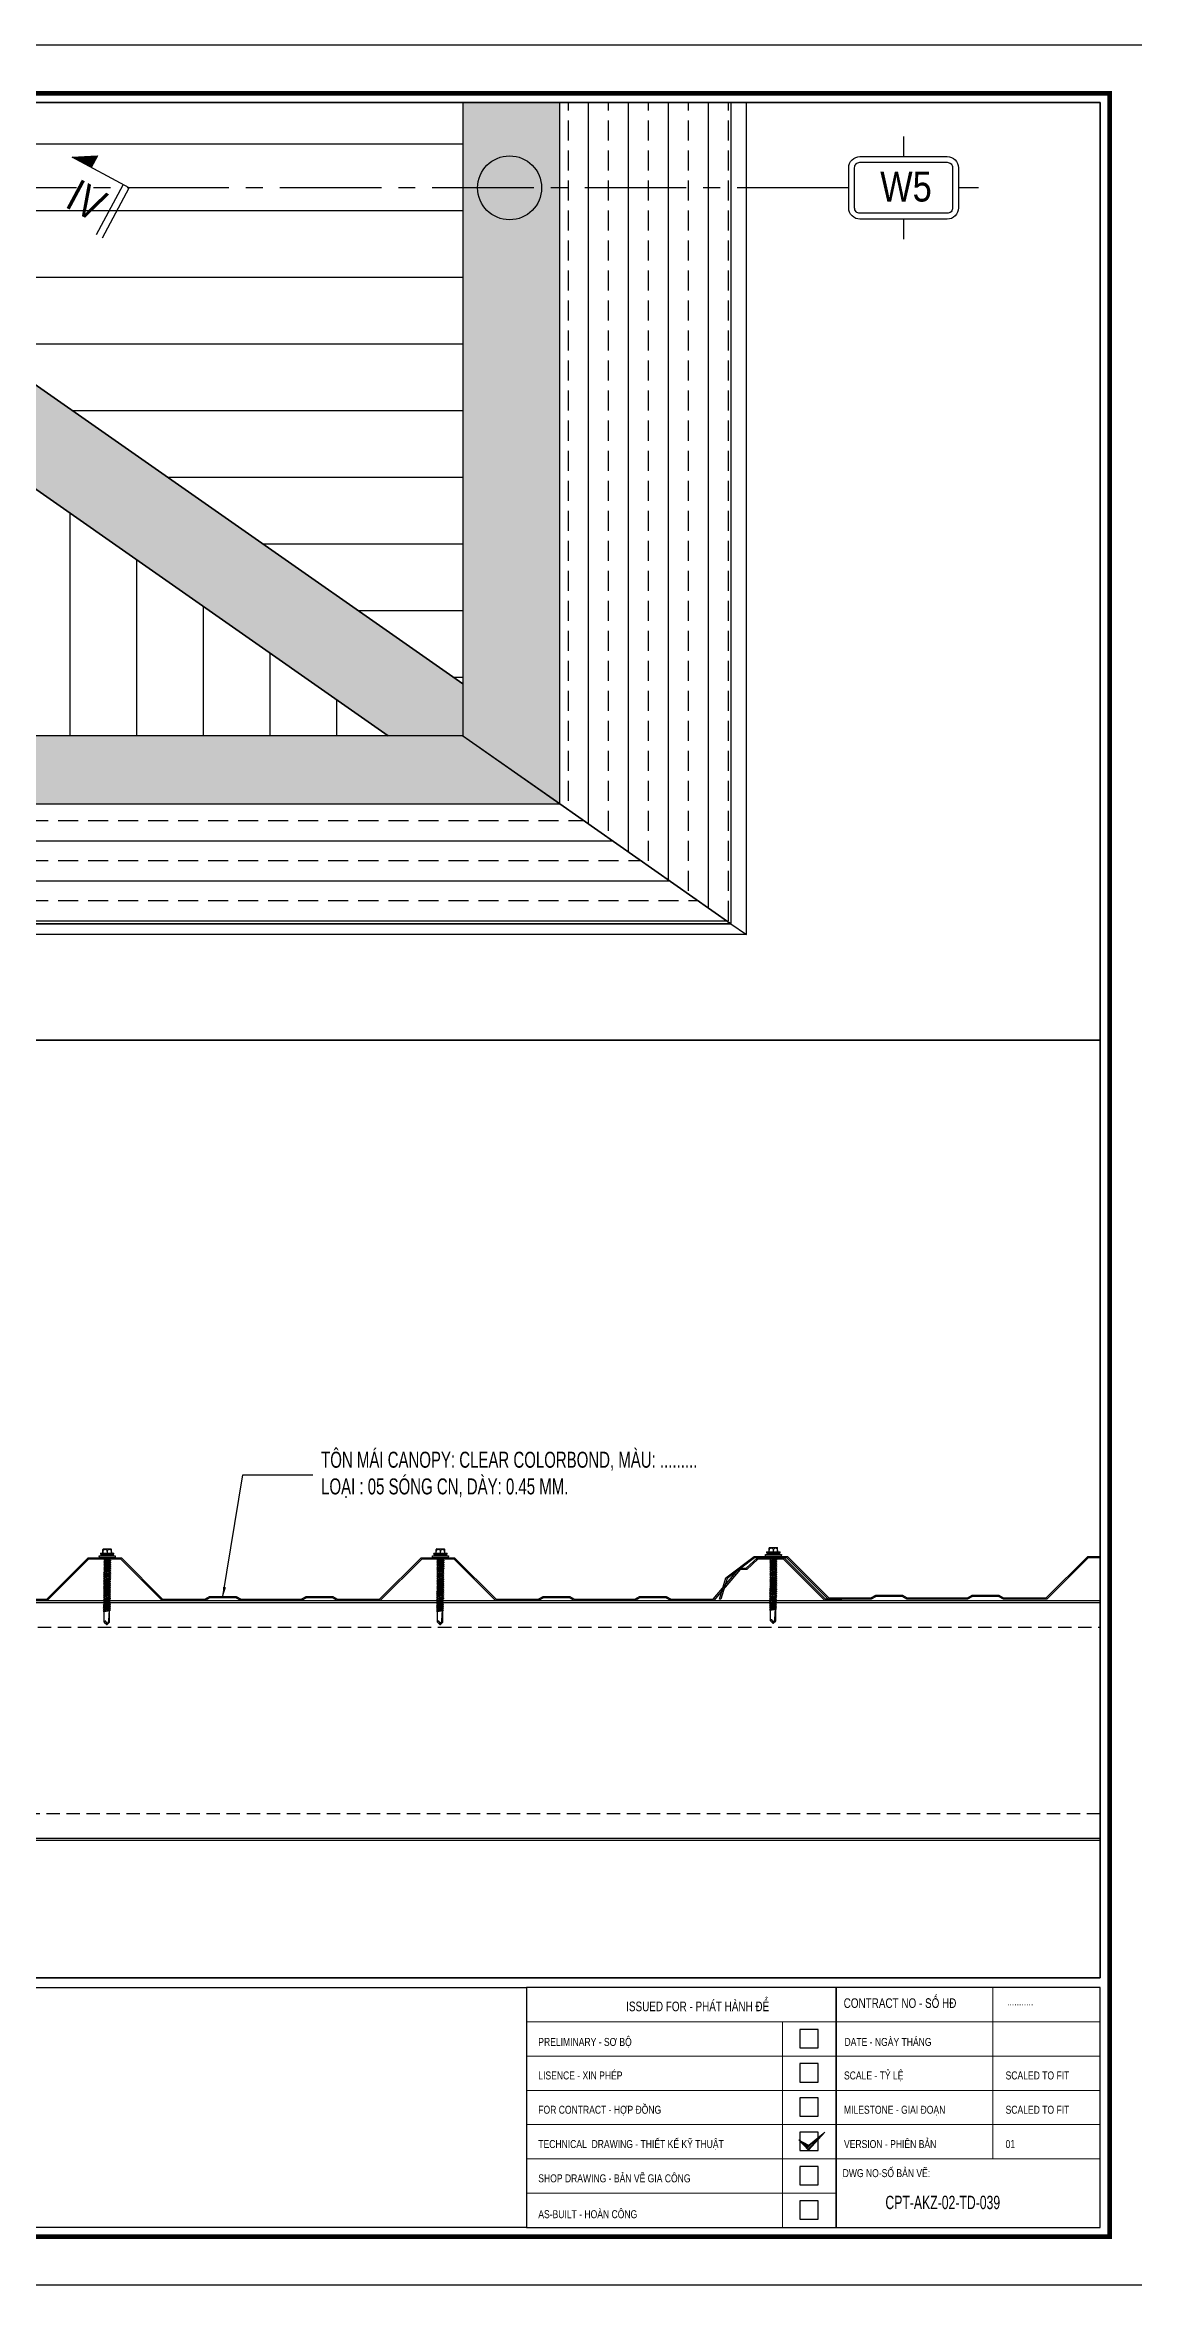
# Model space of a CAD drawing. Header units: inches. Extents: x 315041 to 662841, y -45540 to -35018.
# Drawn here: x 334745.3 to 334949.3, y -37638.9 to -37218.9 of the extents above; entities that cross this region are included whole.
import ezdxf
from ezdxf.enums import TextEntityAlignment as Align

# ---------------------------------------------------------------- set-up
doc = ezdxf.new("R2010")
doc.units = ezdxf.units.IN
doc.header["$MEASUREMENT"] = 0
doc.linetypes.add('CENTER2', pattern=[28.575, 19.05, -3.175, 3.175, -3.175])
doc.linetypes.add('HIDDEN', pattern=[0.375, 0.25, -0.125])
for name, color, linetype in [('1', 1, 'Continuous'), ('2', 2, 'Continuous'), ('3', 3, 'Continuous'), ('7', 7, 'Continuous'), ('8', 8, 'Continuous'), ('BAO KHUNG', 31, 'Continuous'), ('Fast RSQ_A2 Frame$0$Khung ten', 4, 'Continuous'), ('flashing', 6, 'Continuous'), ('ROOFING', 4, 'Continuous'), ('STRUCTURE', 1, 'Continuous')]:
    doc.layers.add(name, color=color, linetype=linetype)
doc.layers.add('Cover text', color=7, linetype='Continuous', true_color=0x52370f)
for name, color, linetype, lineweight in [('DETAIL$0$S-Dim', 8, 'Continuous', 20), ('DETAIL$0$S-Hatch', 8, 'Continuous', 13), ('S-Hatch', 8, 'Continuous', 9)]:
    doc.layers.add(name, color=color, linetype=linetype, lineweight=lineweight)
doc.styles.add('hx2', font='VHARIALN.TTF')
doc.styles.add('ST1H', font='vnshxh.shx', dxfattribs={"width": 0.7})
doc.styles.get("Standard").update_dxf_attribs({"font": 'VHARIALN.TTF'})
doc.styles.add('style2', font='VHAVANI.TTF')
doc.styles.add('TIEU DE', font='VHARIALN.TTF', dxfattribs={"width": 0.8})
doc.dimstyles.new('3', dxfattribs={"dimtxt": 3.5, "dimasz": 1.8, "dimexe": 1, "dimexo": 0, "dimgap": 1, "dimtad": 1, "dimdec": 0, "dimlfac": 3, "dimzin": 0, "dimdsep": 46, "dimtxsty": 'ST1H', "dimblk": 'OBLIQUE', "dimcen": 1, "dimdle": 1, "dimclrd": 8, "dimclre": 8, "dimclrt": 3, "dimadec": 0, "dimazin": 0, "dimtfac": 1, "dimtdec": 0, "dimtix": 1, "dimtofl": 0, "dimtmove": 1, "dimatfit": 3, "dimfxl": 0.18, "dimtolj": 1, "dimtzin": 0, "dimlwd": -1, "dimlwe": -1, "dimarcsym": 1})

# ---------------------------------------------------------------- blocks, each defined once
blk = doc.blocks.new('DETAIL$0$MARK')
at = {"layer": 'DETAIL$0$S-Hatch', "linetype": 'Continuous'}
h = blk.add_hatch(dxfattribs=at)
h.set_pattern_fill('ANSI31', color=256, scale=50, style=0)
h.paths.add_polyline_path([(1667850, -1156933), (1667909, -1156997), (1668012, -1156885), (1667913, -1156967)])
at = {"layer": 'DETAIL$0$S-Dim', "linetype": 'Continuous'}
blk.add_lwpolyline([(1667850, -1156933), (1667909, -1156997), (1668012, -1156885), (1667913, -1156967), (1667850, -1156933)], dxfattribs=at)
blk = doc.blocks.new('A$C75D82031')
at = {"layer": '2', "color": 157, "linetype": 'Continuous'}
blk.add_lwpolyline([(0, 420), (594, 420), (594, 0), (0, 0)], close=True, dxfattribs=at)
at = {"layer": '7', "color": 147, "linetype": 'Continuous'}
blk.add_lwpolyline([(12.33, 57.61), (581.67, 57.61), (581.67, 409.19), (12.33, 409.19)], close=True, dxfattribs=at)
at = {"layer": 'BAO KHUNG', "color": 167, "linetype": 'Continuous', "const_width": 0.871}
blk.add_lwpolyline([(10.59, 9.07), (583.41, 9.07), (583.41, 410.93), (10.59, 410.93)], close=True, dxfattribs=at)
at = {"layer": 'BAO KHUNG', "color": 7}
for points in [[(211.89, 55.81), (474.14, 55.81), (474.14, 10.81), (211.89, 10.81)], [(474.14, 10.81), (532.16, 10.81), (532.16, 55.81), (474.14, 55.81)], [(532.16, 10.81), (581.67, 10.81), (581.67, 55.81), (532.16, 55.81)]]:
    blk.add_lwpolyline(points, close=True, dxfattribs=at)
at = {"layer": 'Fast RSQ_A2 Frame$0$Khung ten', "color": 7, "ltscale": 1000}
for points in [[(525.34, 44.51), (528.78, 44.51), (528.78, 47.96), (525.34, 47.96)], [(525.34, 38.09), (528.78, 38.09), (528.78, 41.53), (525.34, 41.53)], [(525.34, 31.66), (528.78, 31.66), (528.78, 35.1), (525.34, 35.1)], [(525.34, 25.23), (528.78, 25.23), (528.78, 28.67), (525.34, 28.67)], [(525.34, 18.8), (528.78, 18.8), (528.78, 22.24), (525.34, 22.24)], [(525.34, 12.37), (528.78, 12.37), (528.78, 15.81), (525.34, 15.81)]]:
    blk.add_lwpolyline(points, close=True, dxfattribs=at)
at = {"layer": 'S-Hatch'}
for p, q in [((561.54, 55.81), (561.54, 23.67)), ((474.14, 49.38), (532.16, 49.38)), ((522.13, 10.81), (522.13, 49.38)), ((532.16, 49.38), (581.67, 49.38)), ((474.14, 42.95), (532.16, 42.95)), ((532.16, 42.95), (581.67, 42.95)), ((474.14, 36.52), (532.16, 36.52)), ((532.16, 36.52), (581.67, 36.52)), ((474.14, 30.1), (532.16, 30.1)), ((532.16, 30.1), (581.67, 30.1)), ((474.14, 23.67), (532.16, 23.67)), ((532.16, 23.67), (581.67, 23.67)), ((474.14, 17.24), (532.16, 17.24))]:
    blk.add_line(p, q, dxfattribs=at)
at = {"layer": 'DETAIL$0$S-Dim', "linetype": 'Continuous', "xscale": 0.02999999996973202, "yscale": 0.02999999996973202, "zscale": 0.02999999996973202}
blk.add_blockref('DETAIL$0$MARK', (-49510.32, 34735.23), dxfattribs=at)
at = {"layer": 'BAO KHUNG', "color": 7, "linetype": 'Continuous', "width": 0.9}
blk.add_text('ISSUED FOR - PHÁT HÀNH ĐỂ ', height=1.8, dxfattribs=at).set_placement((506.46, 51.36), align=Align.CENTER)
blk.add_text('CONTRACT NO - Sè H§', height=1.8, dxfattribs=at).set_placement((533.57, 51.98))
at = {"layer": 'BAO KHUNG', "color": 109, "linetype": 'Continuous', "style": 'style2', "width": 0.8}
blk.add_text('...........', height=1.5, dxfattribs=at).set_placement((564.21, 52.44))
at = {"layer": 'Cover text', "linetype": 'Continuous', "style": 'style2', "width": 0.8}
for s, p in [('PRELIMINARY - S¥ Bé', (476.33, 44.85)), ('date - NGµY TH¸NG', (533.72, 44.85)), ('LISENCE - XIN PHÐP', (476.33, 38.57)), ('scale - tû lÖ', (533.63, 38.57)), ('scaled to fit', (563.92, 38.57)), ('FOR CONTRACT - HîP §åNG', (476.33, 32.14)), ('MILESTONE - GIAI §O¹N', (533.63, 32.14)), ('scaled to fit', (563.92, 32.14)), ('TECHNICAL  DRAWING - THIÕT KÕ Kü THUËT', (476.33, 25.71)), ('VERSION - PHI£N B¶N', (533.63, 25.71)), ('01', (563.92, 25.71)), ('SHOP DRAWING - B¶N VÏ GIA C¤NG', (476.33, 19.28)), ('%%u%%udwg no-sè b¶n vÏ:', (533.38, 20.26)), ('AS-BUILT - HOµN C¤NG', (476.33, 12.56))]:
    blk.add_text(s, height=1.5, dxfattribs=at).set_placement(p)
blk = doc.blocks.new('TENTRUC')
at = {"layer": '7'}
for p, q in [((0, 8.27), (0, 10.26)), ((-7.48, 5.13), (-5.48, 5.13)), ((5.48, 5.13), (7.48, 5.13)), ((0, 0), (0, 2))]:
    blk.add_line(p, q, dxfattribs=at)
blk.add_lwpolyline([(-4.36, 8.27), (4.36, 8.27, -0.414214), (5.48, 7.14), (5.48, 3.12, -0.414214), (4.36, 2), (-4.36, 2, -0.414214), (-5.48, 3.12), (-5.48, 7.14, -0.414214)], format="xyb", close=True, dxfattribs=at)
at = {"layer": '8', "ltscale": 15}
blk.add_lwpolyline([(-4.36, 7.68), (4.36, 7.68, -0.414214), (4.9, 7.14), (4.9, 3.12, -0.414214), (4.36, 2.58), (-4.36, 2.58, -0.414214), (-4.9, 3.12), (-4.9, 7.14, -0.414214)], format="xyb", close=True, dxfattribs=at)
at = {"layer": '3', "style": 'hx2'}
blk.add_attdef('TR', text='', height=2.9, dxfattribs=at).set_placement((-0.16, 3.83), align=Align.CENTER)
blk = doc.blocks.new('MC')
at = {"layer": '2'}
h = blk.add_hatch(dxfattribs=at)
h.set_pattern_fill('ANSI31', color=256, style=0)
h.paths.add_polyline_path([(-113.47, 4283.2), (-115.93, 4283.2), (-113.47, 4279.14)])
for p, q in [((-102.86, 4291.26), (-113.47, 4291.26)), ((-113.47, 4291.26), (-113.47, 4279.14)), ((-102.86, 4290.02), (-113.47, 4290.02)), ((-113.47, 4279.14), (-115.93, 4283.2)), ((-115.93, 4283.2), (-113.47, 4283.2))]:
    blk.add_line(p, q, dxfattribs=at)
blk = doc.blocks.new('*U572')
at = {"layer": '2'}
h = blk.add_hatch(dxfattribs=at)
h.set_pattern_fill('ANSI31', color=256, scale=0.666667, angle=-90, style=0)
h.set_pattern_definition([(315, (-2846.55065, 14.311375), (0.058925565, 0.058925565), [])])
h.paths.add_polyline_path([(8.92, 89.96), (8.92, 91.6), (6.21, 89.96)])
for p, q in [((6.21, 89.96), (8.92, 91.6)), ((14.29, 89.96), (6.21, 89.96)), ((8.92, 91.6), (8.92, 89.96)), ((13.46, 82.88), (13.46, 89.96)), ((14.29, 82.88), (14.29, 89.96))]:
    blk.add_line(p, q, dxfattribs=at)
at = {"layer": '1', "xscale": -0.6666666666660461, "yscale": 0.6666666666660461, "zscale": 0.6666666666660603, "rotation": 270}
blk.add_blockref('MC', (-2846.55, 95.52), dxfattribs=at)
at = {"style": 'hx2'}
for tag, p in [('A', (10.34, 84.06)), ('B', (10.28, 21.82))]:
    blk.add_attdef(tag, text='', height=4, dxfattribs=at).set_placement(p, align=Align.CENTER)
blk = doc.blocks.new('A$C26A6701F')
at = {"layer": 'STRUCTURE', "color": 1, "linetype": 'Continuous'}
for p, q in [((0, 17.21), (1.33, 17.54)), ((0, 17.08), (0, 17.21)), ((0, 17.21), (4, 17.21)), ((4, 17.08), (0, 17.08)), ((0.4, 17.84), (3.6, 17.84)), ((0.4, 17.57), (1.2, 17.57)), ((0.93, 17.84), (0.93, 18.77)), ((0.97, 17.84), (1.03, 18.61)), ((1.07, 18.91), (2.93, 18.91)), ((1.2, 17.57), (2.8, 17.57)), ((1.33, 17.54), (1.33, 17.57)), ((1.33, 17.54), (2.67, 17.54)), ((1.91, 18.61), (1.97, 17.84)), ((2.04, 17.84), (2.1, 18.61)), ((2.67, 17.54), (2.67, 17.57)), ((2.67, 17.54), (4, 17.21)), ((2.8, 17.57), (3.6, 17.57)), ((2.97, 18.61), (3.04, 17.84)), ((3.07, 17.84), (3.07, 18.77)), ((4, 17.21), (4, 17.08)), ((3.94, 16.71), (0.06, 16.71)), ((1.09, 10.98), (2.86, 11.25)), ((1.1, 11.93), (2.88, 12.2)), ((1.36, 12.13), (1.1, 11.93)), ((1.1, 11.93), (1.36, 11.82)), ((1.1, 11.45), (2.87, 11.73)), ((1.36, 11.66), (1.1, 11.45)), ((1.1, 11.45), (1.36, 11.34)), ((1.11, 12.88), (2.89, 13.15)), ((1.38, 13.08), (1.11, 12.88)), ((1.11, 12.88), (1.37, 12.77)), ((1.11, 12.4), (2.88, 12.68)), ((1.37, 12.61), (1.11, 12.4)), ((1.11, 12.4), (1.37, 12.29)), ((1.12, 14.3), (2.9, 14.57)), ((1.39, 14.5), (1.12, 14.3)), ((1.12, 14.3), (1.38, 14.19)), ((1.12, 13.82), (2.9, 14.1)), ((1.39, 14.03), (1.12, 13.82)), ((1.12, 13.82), (1.38, 13.72)), ((1.12, 13.35), (2.89, 13.63)), ((1.38, 13.56), (1.12, 13.35)), ((1.12, 13.35), (1.38, 13.24)), ((1.13, 15.25), (2.9, 15.52)), ((1.39, 15.45), (1.13, 15.25)), ((1.13, 15.25), (1.39, 15.14)), ((1.13, 14.77), (2.9, 15.05)), ((1.39, 14.98), (1.13, 14.77)), ((1.13, 14.77), (1.39, 14.66)), ((1.19, 16.71), (1.14, 16.67)), ((1.14, 16.67), (1.4, 16.71)), ((1.14, 16.67), (1.4, 16.56)), ((1.14, 16.2), (2.91, 16.47)), ((1.4, 16.4), (1.14, 16.2)), ((1.14, 16.2), (1.39, 16.09)), ((1.14, 15.72), (2.91, 16)), ((1.4, 15.93), (1.14, 15.72)), ((1.14, 15.72), (1.39, 15.61)), ((2.66, 11.37), (1.35, 11.18)), ((1.35, 11.18), (1.36, 11.34)), ((2.68, 12.32), (1.36, 12.13)), ((1.36, 11.82), (2.7, 12.01)), ((2.67, 11.84), (1.36, 11.66)), ((1.36, 11.66), (1.36, 11.82)), ((1.36, 11.34), (2.7, 11.54)), ((1.37, 12.77), (2.71, 12.96)), ((2.68, 12.79), (1.37, 12.61)), ((1.37, 12.61), (1.37, 12.77)), ((1.37, 12.29), (2.71, 12.49)), ((1.37, 12.13), (1.37, 12.29)), ((1.38, 14.19), (2.72, 14.38)), ((1.38, 14.03), (1.38, 14.19)), ((1.38, 13.72), (2.72, 13.91)), ((2.69, 13.74), (1.38, 13.56)), ((1.38, 13.56), (1.38, 13.72)), ((1.38, 13.24), (2.72, 13.44)), ((2.69, 13.27), (1.38, 13.08)), ((1.38, 13.24), (1.38, 13.08)), ((1.39, 16.09), (2.73, 16.28)), ((1.39, 15.93), (1.39, 16.09)), ((1.39, 15.61), (2.73, 15.81)), ((2.7, 15.64), (1.39, 15.45)), ((1.39, 15.45), (1.39, 15.61)), ((1.39, 15.14), (2.73, 15.33)), ((2.7, 15.16), (1.39, 14.98)), ((1.39, 14.98), (1.39, 15.14)), ((1.39, 14.66), (2.73, 14.86)), ((2.7, 14.69), (1.39, 14.5)), ((1.39, 14.5), (1.39, 14.67)), ((2.7, 14.21), (1.39, 14.03)), ((1.4, 16.56), (2.42, 16.71)), ((2.71, 16.59), (1.4, 16.4)), ((1.4, 16.4), (1.4, 16.56)), ((2.71, 16.11), (1.4, 15.93)), ((2.66, 11.37), (2.67, 11.53)), ((2.66, 11.37), (2.86, 11.25)), ((2.67, 11.84), (2.67, 12.01)), ((2.67, 11.84), (2.87, 11.73)), ((2.68, 12.79), (2.68, 12.96)), ((2.68, 12.79), (2.88, 12.68)), ((2.68, 12.32), (2.68, 12.48)), ((2.68, 12.32), (2.88, 12.2)), ((2.69, 13.74), (2.69, 13.91)), ((2.69, 13.74), (2.89, 13.63)), ((2.69, 13.43), (2.69, 13.27)), ((2.69, 13.27), (2.89, 13.15)), ((2.69, 11.06), (2.86, 11.25)), ((2.7, 15.64), (2.7, 15.8)), ((2.7, 15.64), (2.9, 15.52)), ((2.7, 15.16), (2.7, 15.33)), ((2.7, 15.16), (2.9, 15.05)), ((2.7, 14.69), (2.7, 14.85)), ((2.7, 14.69), (2.9, 14.57)), ((2.7, 14.21), (2.7, 14.38)), ((2.7, 14.21), (2.9, 14.1)), ((2.7, 12.01), (2.88, 12.2)), ((2.7, 11.54), (2.87, 11.73)), ((2.71, 16.59), (2.71, 16.71)), ((2.71, 16.59), (2.91, 16.47)), ((2.71, 16.11), (2.71, 16.28)), ((2.71, 16.11), (2.91, 16)), ((2.71, 12.96), (2.89, 13.15)), ((2.71, 12.49), (2.88, 12.68)), ((2.72, 14.38), (2.9, 14.57)), ((2.72, 13.91), (2.9, 14.1)), ((2.72, 13.44), (2.89, 13.63)), ((2.73, 16.28), (2.91, 16.47)), ((2.73, 15.81), (2.91, 16)), ((2.73, 15.33), (2.9, 15.52)), ((2.73, 14.86), (2.9, 15.05)), ((1.04, 5.76), (2.81, 6.03)), ((1.3, 5.96), (1.04, 5.76)), ((1.04, 5.76), (1.3, 5.65)), ((1.05, 6.71), (2.83, 6.98)), ((1.31, 6.91), (1.05, 6.71)), ((1.05, 6.71), (1.31, 6.6)), ((1.05, 6.23), (2.82, 6.51)), ((1.31, 6.44), (1.05, 6.23)), ((1.05, 6.23), (1.31, 6.12)), ((1.06, 8.13), (2.84, 8.41)), ((1.33, 8.34), (1.06, 8.13)), ((1.06, 8.13), (1.32, 8.02)), ((1.06, 7.65), (2.83, 7.93)), ((1.32, 7.86), (1.06, 7.65)), ((1.06, 7.65), (1.32, 7.55)), ((1.06, 7.18), (2.83, 7.46)), ((1.32, 7.39), (1.06, 7.18)), ((1.06, 7.18), (1.32, 7.07)), ((1.07, 8.6), (2.84, 8.88)), ((1.33, 8.81), (1.07, 8.6)), ((1.07, 8.6), (1.33, 8.5)), ((1.08, 9.55), (2.86, 9.83)), ((1.34, 9.76), (1.08, 9.55)), ((1.08, 9.55), (1.34, 9.45)), ((1.08, 9.08), (2.85, 9.36)), ((1.34, 9.29), (1.08, 9.08)), ((1.08, 9.08), (1.34, 8.97)), ((1.35, 11.18), (1.09, 10.98)), ((1.09, 10.98), (1.35, 10.87)), ((1.09, 10.5), (2.86, 10.78)), ((1.35, 10.71), (1.09, 10.5)), ((1.09, 10.5), (1.35, 10.39)), ((1.09, 10.03), (2.86, 10.3)), ((1.35, 10.23), (1.09, 10.03)), ((1.09, 10.03), (1.34, 9.92)), ((2.61, 6.15), (1.3, 5.96)), ((1.3, 5.96), (1.31, 6.12)), ((1.3, 5.65), (2.64, 5.84)), ((2.61, 5.67), (1.3, 5.49)), ((1.3, 5.49), (1.3, 5.65)), ((2.63, 7.1), (1.31, 6.91)), ((1.31, 6.6), (2.65, 6.79)), ((2.62, 6.62), (1.31, 6.44)), ((1.31, 6.44), (1.31, 6.6)), ((1.31, 6.12), (2.64, 6.32)), ((1.32, 8.02), (2.66, 8.22)), ((2.63, 8.05), (1.32, 7.86)), ((1.32, 7.86), (1.32, 8.02)), ((1.32, 7.55), (2.66, 7.74)), ((2.63, 7.57), (1.32, 7.39)), ((1.32, 7.39), (1.32, 7.55)), ((1.32, 7.07), (2.66, 7.27)), ((1.32, 6.91), (1.32, 7.07)), ((2.64, 9), (1.33, 8.81)), ((1.33, 8.81), (1.34, 8.97)), ((1.33, 8.5), (2.67, 8.69)), ((2.64, 8.52), (1.33, 8.34)), ((1.33, 8.34), (1.33, 8.5)), ((1.34, 9.92), (2.68, 10.11)), ((2.65, 9.95), (1.34, 9.76)), ((1.34, 9.92), (1.34, 9.76)), ((1.34, 9.45), (2.68, 9.64)), ((2.65, 9.47), (1.34, 9.29)), ((1.34, 9.29), (1.34, 9.45)), ((1.34, 8.97), (2.67, 9.17)), ((1.35, 10.87), (2.69, 11.06)), ((2.66, 10.89), (1.35, 10.71)), ((1.35, 10.71), (1.35, 10.87)), ((1.35, 10.39), (2.69, 10.59)), ((2.66, 10.42), (1.35, 10.23)), ((1.35, 10.23), (1.35, 10.39)), ((2.61, 6.15), (2.62, 6.31)), ((2.61, 6.15), (2.81, 6.03)), ((2.61, 5.67), (2.61, 5.84)), ((2.61, 5.67), (2.81, 5.56)), ((2.62, 6.62), (2.62, 6.79)), ((2.62, 6.62), (2.82, 6.51)), ((2.63, 8.05), (2.63, 8.21)), ((2.63, 8.05), (2.83, 7.93)), ((2.63, 7.57), (2.63, 7.74)), ((2.63, 7.57), (2.83, 7.46)), ((2.63, 7.1), (2.63, 7.26)), ((2.63, 7.1), (2.83, 6.98)), ((2.64, 9), (2.64, 9.16)), ((2.64, 9), (2.84, 8.88)), ((2.64, 8.52), (2.64, 8.69)), ((2.64, 8.52), (2.84, 8.41)), ((2.64, 6.32), (2.82, 6.51)), ((2.64, 5.84), (2.81, 6.03)), ((2.65, 10.1), (2.65, 9.95)), ((2.65, 9.95), (2.86, 9.83)), ((2.65, 9.47), (2.65, 9.64)), ((2.65, 9.47), (2.85, 9.36)), ((2.65, 6.79), (2.83, 6.98)), ((2.66, 10.89), (2.67, 11.06)), ((2.66, 10.89), (2.86, 10.78)), ((2.66, 10.42), (2.66, 10.58)), ((2.66, 10.42), (2.86, 10.3)), ((2.66, 8.22), (2.84, 8.41)), ((2.66, 7.74), (2.83, 7.93)), ((2.66, 7.27), (2.83, 7.46)), ((2.67, 9.17), (2.85, 9.36)), ((2.67, 8.69), (2.84, 8.88)), ((2.68, 10.11), (2.86, 10.3)), ((2.68, 9.64), (2.86, 9.83)), ((2.69, 10.59), (2.86, 10.78)), ((1.02, 3.86), (2.8, 4.14)), ((1.28, 4.07), (1.02, 3.86)), ((1.02, 3.86), (1.28, 3.75)), ((1.28, 3.59), (1.02, 3.38)), ((1.02, 3.38), (2.31, 3.59)), ((1.02, 3.38), (1.28, 3.28)), ((1.03, 4.81), (2.81, 5.09)), ((1.29, 5.02), (1.03, 4.81)), ((1.03, 4.81), (1.29, 4.7)), ((1.03, 4.33), (2.8, 4.61)), ((1.29, 4.54), (1.03, 4.33)), ((1.03, 4.33), (1.28, 4.23)), ((1.04, 5.28), (2.81, 5.56)), ((1.3, 5.49), (1.04, 5.28)), ((1.04, 5.28), (1.29, 5.17)), ((1.27, 0.62), (1.28, 3.28)), ((1.27, 0.62), (1.41, 0.81)), ((1.27, 0.62), (1.88, 0.02)), ((1.28, 4.23), (2.62, 4.42)), ((2.62, 4.25), (1.28, 4.07)), ((1.28, 4.07), (1.28, 4.23)), ((1.28, 3.75), (2.62, 3.95)), ((1.28, 3.59), (1.28, 3.75)), ((2.35, 3.74), (1.28, 3.59)), ((1.28, 3.28), (2.21, 3.41)), ((1.29, 5.17), (2.63, 5.37)), ((2.6, 5.2), (1.29, 5.02)), ((1.29, 5.01), (1.29, 5.17)), ((1.29, 4.7), (2.63, 4.9)), ((2.6, 4.72), (1.29, 4.54)), ((1.29, 4.54), (1.29, 4.7)), ((1.67, 0.81), (1.98, 0.02)), ((1.96, 0.08), (2.26, 0.64)), ((1.98, 0.02), (2.6, 0.61)), ((2.38, 0.96), (2.56, 3.71)), ((2.62, 3.78), (2.52, 3.77)), ((2.52, 3.46), (2.61, 3.47)), ((2.54, 3.62), (2.79, 3.66)), ((2.6, 5.2), (2.61, 5.36)), ((2.6, 5.2), (2.81, 5.09)), ((2.6, 4.72), (2.6, 4.89)), ((2.6, 4.72), (2.8, 4.61)), ((2.6, 0.61), (2.61, 3.47)), ((2.61, 3.47), (2.79, 3.66)), ((2.62, 4.42), (2.8, 4.61)), ((2.62, 4.25), (2.62, 4.41)), ((2.8, 4.14), (2.62, 4.25)), ((2.62, 3.95), (2.8, 4.14)), ((2.62, 3.78), (2.62, 3.95)), ((2.79, 3.66), (2.62, 3.78)), ((2.63, 5.37), (2.81, 5.56)), ((2.63, 4.9), (2.81, 5.09))]:
    blk.add_line(p, q, dxfattribs=at)
for centre, major_axis, ratio, start_param, end_param in [((-1.11, 16.72), (-0.822, 0.822), 1, 3.915086, 4.236522), ((0.42, 17.71), (0.0956, 0.0956), 1, 0.954633, 3.757756), ((1.07, 18.77), (-0.0943, 0.0943), 1, -0.785398, 0.785398), ((1.47, 18.04), (0.508, 0.508), 1, 0.131933, 1.438864), ((2.54, 18.04), (0.508, 0.508), 1, 0.131933, 1.438864), ((2.93, 18.77), (-0.0943, 0.0943), 1, 3.926991, 5.497787), ((3.55, 17.71), (-0.1, 0.1), 1, 2.701137, 5.152845), ((5.1, 16.72), (-1.15, 0.17), 0.90746, -0.177273, 0.177273), ((1.54, 0.72), (0.111, 0.111), 1, 6.085329, 8.011019), ((1.93, 0.09), (0.0625, 0.0625), 1, 3.247504, 4.535451), ((1.82, 3.74), (0.363, 0.363), 1, 4.808661, 5.407478), ((1.79, 0.99), (0.416, 0.416), 1, 4.859665, 5.449971), ((2.44, 3.68), (0.0836, 0.0836), 1, 5.766736, 8.502032)]:
    blk.add_ellipse(centre, major_axis=major_axis, ratio=ratio, start_param=start_param, end_param=end_param, dxfattribs=at)
blk = doc.blocks.new('_Oblique')
at = {"color": 0, "linetype": 'ByBlock', "lineweight": -2}
blk.add_line((-0.5, -0.5), (0.5, 0.5), dxfattribs=at)

msp = doc.modelspace()

# ---------------------------------------------------------------- hatches: boundary and pattern name
h = msp.add_hatch()
h.set_pattern_fill('ANSI33', color=94, scale=30, angle=45, style=0)
h.set_pattern_definition([(90, (-964467.8385, 118864.36), (-7.5, 1e-15), []), (90, (-964464.0885, 118868.11), (-7.5, 1e-15), [3.75, -1.875])])
h.paths.add_polyline_path([(334841.7789, -37361.2197), (334873.8766, -37383.6881), (334873.8766, -37229.7343), (334841.7789, -37229.7343)])
at = {"true_color": 0x26e8e5}
msp.add_hatch(color=4, dxfattribs=at).paths.add_polyline_path([(334662.8527, -37245.7364), (334676.803, -37245.7361), (334676.8024, -37235.9707), (334823.6135, -37338.7387), (334823.614, -37348.4657), (334809.6083, -37348.4655)])
at = {"true_color": 0xe7eb14}
h = msp.add_hatch(color=2, dxfattribs=at)
edge = h.paths.add_edge_path()
edge.add_arc((334832.3924, -37245.7364), 5.9961, 0, 360)
h = msp.add_hatch()
h.set_pattern_fill('ANSI33', color=94, scale=30, angle=135, style=0)
h.set_pattern_definition([(180, (-964467.8385, 118864.36), (-1e-15, -7.5), []), (180, (-964471.5885, 118868.11), (-1e-15, -7.5), [3.75, -1.875])])
h.paths.add_polyline_path([(334873.8766, -37383.6881), (334841.7789, -37361.2197), (334373.7734, -37361.2197), (334373.7734, -37383.6881)])
at = {"layer": 'flashing', "true_color": 0xfa051e}
h = msp.add_hatch(dxfattribs=at)
h.set_pattern_fill('DOTS', color=1, scale=40, angle=45, style=0)
h.set_pattern_definition([(45, (-964467.8385, 118864.3603), (-0.8838834765, 2.6516504294), [0, -2.5])])
h.paths.add_polyline_path([(334841.7789, -37229.7343), (334823.6083, -37229.7343), (334823.614, -37348.4657), (334841.7789, -37361.2197)])
h.paths.add_polyline_path([(334841.7789, -37361.2197), (334823.5586, -37348.4655), (334373.7734, -37348.4656), (334373.7734, -37361.2197)])
at = {"layer": 'ROOFING'}
h = msp.add_hatch(dxfattribs=at)
h.set_pattern_fill('ANSI31', color=3, scale=100, angle=135, style=0)
h.paths.add_polyline_path([(334823.609, -37245.7364), (334690.7533, -37245.7364), (334823.6135, -37338.7387)])
h.paths.add_polyline_path([(334823.6083, -37229.7343), (334676.803, -37229.7343), (334676.803, -37235.9711), (334690.7533, -37245.7364), (334823.609, -37245.7364)])
h = msp.add_hatch(dxfattribs=at)
h.set_pattern_fill('ANSI31', color=3, scale=100, angle=45, style=0)
h.paths.add_polyline_path([(334676.803, -37255.5016), (334664.8614, -37247.1425, -0.16664225), (334661.2357, -37245.7364), (334449.4727, -37245.7364, -0.47871745), (334440.1316, -37245.7364), (334373.7734, -37245.7364), (334373.7734, -37348.4655), (334676.803, -37348.4655)])
h.paths.add_polyline_path([(334602.7031, -37307.299), (334575.7791, -37318.7959), (334548.7791, -37307.299), (334563.7791, -37307.299), (334563.7791, -37284.7731), (334587.7791, -37284.7731), (334587.7791, -37307.299)], flags=16)
h.paths.add_polyline_path([(334676.803, -37255.5016), (334676.803, -37348.4655), (334809.6083, -37348.4655)])
edge = h.paths.add_edge_path(flags=0)
edge.add_arc((334539.0373, -37302.3364), 1, 270, 360)
edge.add_line((334540.0373, -37302.3364), (334540.0373, -37290.828))
edge.add_arc((334539.0373, -37290.828), 1, 0, 90)
edge.add_line((334539.0373, -37289.828), (334449.5298, -37289.828))
edge.add_arc((334449.5298, -37290.828), 1, 90, 180)
edge.add_line((334448.5298, -37290.828), (334448.5298, -37302.3364))
edge.add_arc((334449.5298, -37302.3364), 1, 180, 270)
edge.add_line((334449.5298, -37303.3364), (334539.0373, -37303.3364))

# ---------------------------------------------------------------- linework, layer by layer
at = {"color": 8, "linetype": 'CENTER2'}
msp.add_line((334894.0937, -37245.7364), (334373.7734, -37245.7364), dxfattribs=at)
at = {"color": 4, "true_color": 0x26e8e5}
for points in [[(334823.6135, -37229.7343), (334823.6135, -37338.7387), (334676.803, -37235.9711), (334676.803, -37229.7343)], [(334662.8527, -37245.7364), (334676.803, -37245.7361), (334676.8024, -37235.9707), (334823.6135, -37338.7387), (334823.614, -37348.4657), (334809.6083, -37348.4655), (334662.8527, -37245.7364)]]:
    msp.add_lwpolyline(points, dxfattribs=at)
at = {"color": 94}
for points in [[(334873.8766, -37229.7343), (334873.8766, -37383.6881), (334841.7789, -37361.2197), (334841.7789, -37229.7343)], [(334373.7734, -37361.2197), (334841.7789, -37361.2197), (334873.8766, -37383.6881), (334373.7734, -37383.6881)], [(334943.1113, -37555.5431), (334646.4734, -37555.5431), (334646.4734, -37510.5431), (334943.1113, -37510.5431)], [(334646.4734, -37510.9181), (334943.1113, -37510.9181)], [(334943.1113, -37555.1681), (334646.4734, -37555.1681)]]:
    msp.add_lwpolyline(points, dxfattribs=at)
at = {"color": 8}
msp.add_lwpolyline([(334373.7734, -37245.7361), (334662.8523, -37245.7361), (334809.6083, -37348.4655), (334373.7734, -37348.4655)], dxfattribs=at)
msp.add_lwpolyline([(334373.7734, -37405.5242), (334943.1113, -37405.5242), (334943.1113, -37581.3141), (334373.7734, -37581.3141)], close=True, dxfattribs=at)
at = {"color": 3, "ltscale": 15}
for points in [[(334737.6768, -37510.2931), (334745.642, -37510.2931), (334753.3724, -37502.5553), (334759.6224, -37502.5553), (334767.3527, -37510.2931), (334775.2539, -37510.2931), (334776.1598, -37509.8438), (334781.152, -37509.8438), (334782.058, -37510.2931), (334793.3334, -37510.2931), (334794.2394, -37509.8438), (334799.2315, -37509.8438), (334800.1375, -37510.2931), (334808.0387, -37510.2931), (334815.8275, -37502.5553), (334822.0775, -37502.5553), (334829.8663, -37510.2931), (334837.7675, -37510.2931), (334838.6734, -37509.8438), (334843.6656, -37509.8438), (334844.5716, -37510.2931), (334855.847, -37510.2931), (334856.753, -37509.8438), (334861.7451, -37509.8438), (334862.6511, -37510.2931), (334870.5523, -37510.2931), (334875.4955, -37504.5212), (334876.7436, -37504.5212), (334878.8524, -37502.5553), (334883.8445, -37502.5553), (334891.5559, -37510.2792), (334894.5237, -37510.2792), (334894.5237, -37510.5431), (334891.4722, -37510.5431), (334883.746, -37502.8053), (334878.9509, -37502.8053), (334876.842, -37504.7712), (334875.6106, -37504.7712), (334870.6673, -37510.5431), (334862.5925, -37510.5431), (334861.6866, -37510.0938), (334856.8116, -37510.0938), (334855.9056, -37510.5431), (334844.513, -37510.5431), (334843.607, -37510.0938), (334838.732, -37510.0938), (334837.8261, -37510.5431), (334829.7633, -37510.5431), (334821.9744, -37502.8053), (334815.9306, -37502.8053), (334808.1417, -37510.5431), (334800.0789, -37510.5431), (334799.173, -37510.0938), (334794.298, -37510.0938), (334793.392, -37510.5431), (334781.9994, -37510.5431), (334781.0934, -37510.0938), (334776.2184, -37510.0938), (334775.3125, -37510.5431), (334767.2491, -37510.5431), (334759.5188, -37502.8053), (334753.476, -37502.8053), (334745.7456, -37510.5431), (334737.6182, -37510.5431)], [(334943.1113, -37502.5553), (334940.8554, -37502.5553), (334933.0665, -37510.2931), (334924.9396, -37510.2931), (334924.0337, -37509.8438), (334919.1587, -37509.8438), (334918.2527, -37510.2931), (334906.8601, -37510.2931), (334905.9541, -37509.8438), (334901.0791, -37509.8438), (334900.1732, -37510.2931), (334892.1098, -37510.2931), (334884.3795, -37502.5553), (334878.3175, -37502.5553), (334873.1828, -37506.4676), (334872.0027, -37510.3407), (334871.7527, -37510.3407), (334872.9328, -37506.3438), (334878.2331, -37502.3053), (334884.4831, -37502.3053), (334892.2134, -37510.0431), (334900.1146, -37510.0431), (334901.0206, -37509.5938), (334906.0127, -37509.5938), (334906.9187, -37510.0431), (334918.1941, -37510.0431), (334919.1001, -37509.5938), (334924.0923, -37509.5938), (334924.9982, -37510.0431), (334932.9634, -37510.0431), (334940.7523, -37502.3053), (334943.1113, -37502.3053)]]:
    msp.add_lwpolyline(points, dxfattribs=at)
at = {"color": 94, "linetype": 'HIDDEN', "ltscale": 10}
for points in [[(334646.4734, -37515.5431), (334943.1113, -37515.5431)], [(334943.1113, -37550.5431), (334646.4734, -37550.5431)]]:
    msp.add_lwpolyline(points, dxfattribs=at)
at = {"color": 2, "true_color": 0xe7eb14}
msp.add_circle((334832.3924, -37245.7364), 5.9961, dxfattribs=at)
at = {"layer": 'flashing', "color": 1, "true_color": 0xfa051e}
for points in [[(334823.6083, -37229.7343), (334823.614, -37348.4657), (334841.7789, -37361.2197), (334841.7789, -37229.7343)], [(334373.7734, -37361.2197), (334841.7789, -37361.2197), (334823.5586, -37348.4655), (334373.7734, -37348.4656)]]:
    msp.add_lwpolyline(points, dxfattribs=at)
at = {"layer": 'flashing'}
for points in [[(334873.8766, -37229.7343), (334873.8766, -37383.6881), (334876.8026, -37385.7364), (334876.8026, -37229.7343)], [(334373.7734, -37383.6881), (334873.8766, -37383.6881), (334876.8026, -37385.7364), (334373.7734, -37385.7364)]]:
    msp.add_lwpolyline(points, dxfattribs=at)
at = {"layer": 'ROOFING', "color": 8}
msp.add_lwpolyline([(334373.7734, -37229.7343), (334943.1113, -37229.7343), (334943.1113, -37405.5242), (334373.7734, -37405.5242)], close=True, dxfattribs=at)

# ---------------------------------------------------------------- block references
at = {"color": 1}
msp.add_blockref('A$C75D82031', (334361.4423, -37638.9242), dxfattribs=at)
at = {"xscale": 1.499999999997174, "yscale": 1.500000000005343, "zscale": 1.5, "rotation": 331.803808769965}
msp.add_blockref('*U572', (334678.4296, -37354.5346), dxfattribs=at).add_auto_attribs({'B': 'IV', 'A': 'IV'})
at = {"color": 9, "linetype": 'Continuous', "extrusion": (-3.52343e-21, -5.24939e-09, 1), "xscale": 0.749999999998181, "yscale": 0.7500000000002274, "zscale": 0.75, "rotation": 359.9999999995831}
for p in [(334755.4722, -37515.0879, 0.0002), (334817.9274, -37515.0879, 0.0002), (334880.333, -37514.8379, 0.0002)]:
    msp.add_blockref('A$C26A6701F', p, dxfattribs=at)
at = {"layer": '3'}
ref = msp.add_blockref('TENTRUC', (334906.2421, -37236.113), dxfattribs=dict(at, xscale=1.875, yscale=1.875, zscale=1.875, rotation=180))
ref.add_attrib('TR', 'W5', dxfattribs={"layer": '0', "height": 5.625, "style": 'hx2'}).set_placement((334906.6899, -37248.3045), align=Align.CENTER)

# ---------------------------------------------------------------- texts
at = {"color": 3, "ltscale": 0.5, "style": 'TIEU DE', "width": 0.8}
msp.add_attdef('CPT-AKZ-02-TD-039', text='KC-01', height=2.5, dxfattribs=at).set_placement((334913.5855, -37623.4092), align=Align.MIDDLE_CENTER)

# ---------------------------------------------------------------- leaders
at = {"color": 9}
msp.add_leader([(334778.6559, -37509.8438), (334782.3677, -37487.0076), (334797.064, -37487.0076)], dimstyle='3', override={"dimgap": 1, "dimtad": 0}, dxfattribs=at)

# ---------------------------------------------------------------- next in the draw order: texts
at = {"layer": '3', "insert": (334797.064, -37487.0076), "char_height": 3, "attachment_point": 4, "style": 'ST1H', "bg_fill": 2}
msp.add_mtext('\\A1;t«n m¸i cANOPY: CLEAR COLORBOND, mµu: .........\\PLo¹i : 05 sãng cn, dµy: 0.45 mm.', dxfattribs=at)

doc.saveas('drawing.dxf')
